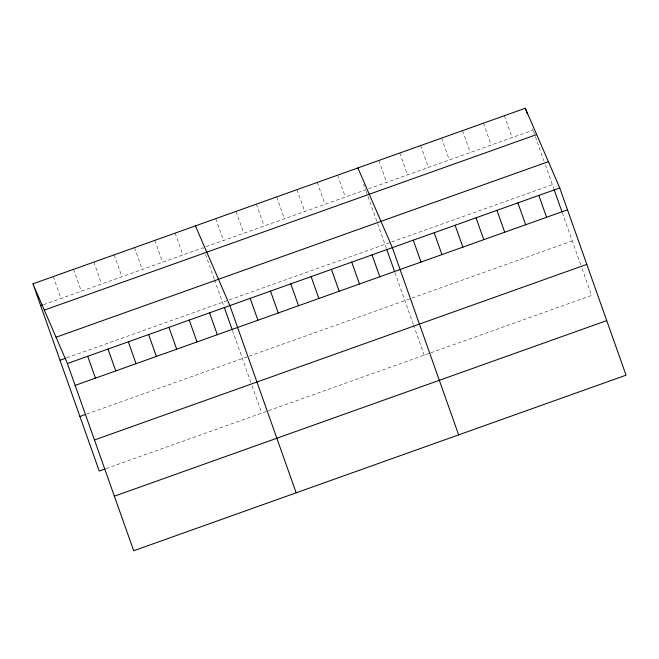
<?xml version="1.0" encoding="UTF-8"?>
<svg xmlns="http://www.w3.org/2000/svg" width="659" height="659" viewBox="0 0 659 659"><rect width="100%" height="100%" fill="white"/><g stroke="black" fill="none" stroke-linecap="round" stroke-linejoin="round"><path stroke-width="0.49" stroke-dasharray="3.29 2.47" d="M43.593 304.656L203.17 247.751L204.166 250.577M206.069 246.721L365.646 189.808L363.628 184.108M368.505 188.795L533.049 130.12L532.373 128.217M66.79 357.845L228.294 300.249M229.266 299.903L390.68 242.339M391.627 242.001L552.374 184.685M86.691 414.066L248.204 356.47M249.176 356.124L572.284 240.906M106.017 468.631L267.529 411.035M268.493 410.689L429.907 353.125M430.862 352.787L591.601 295.471L581.946 268.188M533.386 131.059L535.05 135.762M535.38 136.701L544.046 161.167M545.38 164.923L553.749 188.556M562.325 212.791L580.941 265.363M504.382 115.712L512.125 137.574M483.459 123.175L491.202 145.038M462.527 130.639L470.271 152.501M441.604 138.102L449.347 159.964M420.681 145.557L428.424 167.427M399.758 153.02L407.501 174.89M378.834 160.483L386.578 182.354M365.984 190.756L367.648 195.459M367.977 196.398L386.347 248.254M394.922 272.488L413.209 324.121M413.539 325.06L424.207 355.168M337.597 175.187L345.341 197.057M317.284 182.428L325.027 204.298M296.978 189.677L304.722 211.539M276.665 196.917L284.408 218.78M256.359 204.158L264.102 226.021M236.046 211.399L243.789 233.27M215.74 218.64L223.483 240.51M205.501 254.341L214.167 278.798M214.496 279.737L223.871 306.196M232.446 330.431L251.063 383.003M252.067 385.82L261.722 413.102M175.121 233.129L182.864 254.992M154.807 240.37L162.551 262.241M134.502 247.611L142.245 269.482M114.188 254.852L121.931 276.722M93.883 262.101L101.626 283.963M73.569 269.342L81.312 291.204M53.264 276.582L61.007 298.453"/><path stroke-width="0.99" d="M32.95 283.823L525.305 108.249L559.755 187.955L626.05 375.177L133.695 550.751L67.399 363.529L32.95 283.823L99.245 471.045L105.053 468.977M40.693 305.694L42.629 305.002M44.318 310.125L536.673 134.551M56.031 337.227L548.387 161.653M60.018 360.259L65.818 358.191M67.399 363.529L559.755 187.955M75.142 385.4L567.498 209.826M79.928 416.48L85.728 414.412M94.459 439.965L586.815 264.391M114.369 496.186L606.725 320.612M357.903 167.946L392.352 247.652L458.648 434.874M195.426 225.889L229.876 305.595L296.171 492.808M525.305 108.249L527.324 113.958M554.087 189.528L561.987 211.819M538.831 195.418L546.575 217.281M517.9 202.881L525.643 224.744M496.977 210.345L504.72 232.207M476.053 217.808L483.797 239.67M455.13 225.263L462.873 247.133M434.199 232.726L441.942 254.596M413.275 240.189L421.019 262.06M386.685 249.226L394.584 271.516M372.038 254.893L379.782 276.764M351.733 262.134L359.476 284.004M331.419 269.383L339.163 291.245M311.114 276.623L318.857 298.486M290.8 283.864L298.543 305.735M270.495 291.105L278.238 312.976M250.181 298.346L257.924 320.216M224.208 307.168L232.108 329.459M209.562 312.836L217.305 334.698M189.257 320.076L197 341.947M168.943 327.317L176.686 349.188M148.637 334.558L156.381 356.428M128.324 341.807L136.067 363.669M108.018 349.048L115.762 370.91M87.705 356.288L95.448 378.159"/></g></svg>
